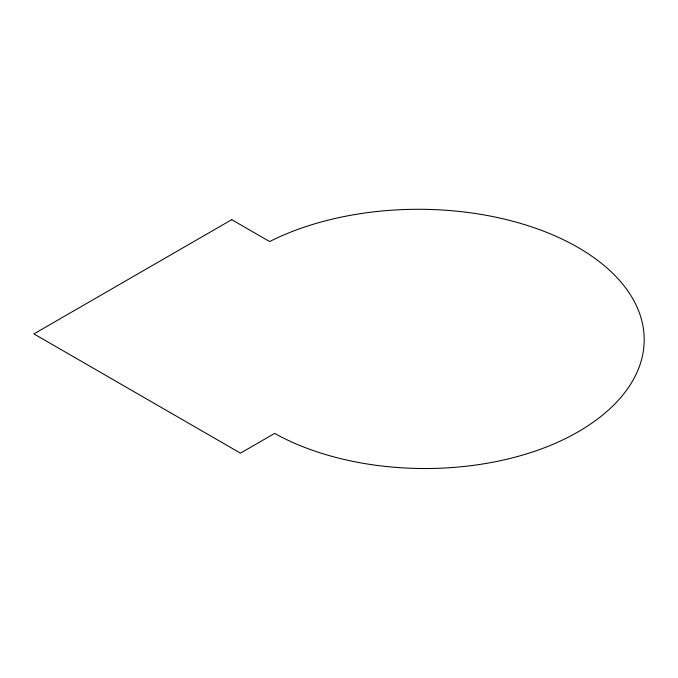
<?xml version="1.0" encoding="UTF-8"?>
<svg xmlns="http://www.w3.org/2000/svg" width="678" height="678" viewBox="0 0 678 678"><rect width="100%" height="100%" fill="white"/><g stroke="black" fill="none" stroke-linecap="round" stroke-linejoin="round"><path stroke-width="1.02" d="M231.74 219.672L33.9 333.898L240.47 453.158L274.658 433.411A216.265 124.862 0 0 0 575.215 433.488A225.85 130.396 0 0 0 584.631 251.436A225.85 130.396 0 0 0 269.632 241.554L231.74 219.672"/></g></svg>
